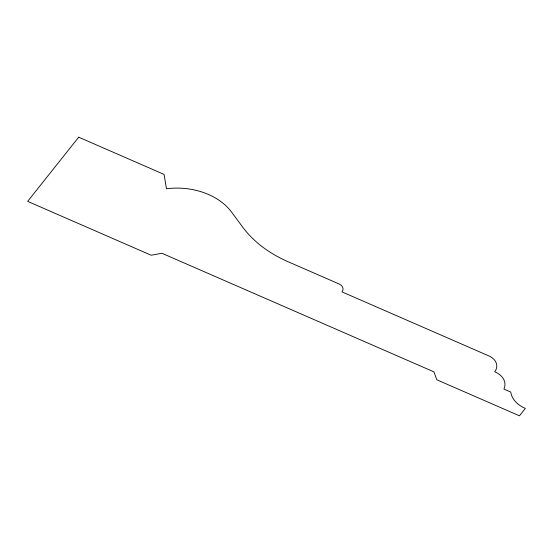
<?xml version="1.0" encoding="UTF-8"?>
<svg xmlns="http://www.w3.org/2000/svg" width="553" height="553" viewBox="0 0 553 553"><rect width="100%" height="100%" fill="white"/><g stroke="black" fill="none" stroke-linecap="round" stroke-linejoin="round"><path stroke-width="0.83" d="M78.692 137.185L27.65 201.375L151.163 255.23L161.918 253.267L433.925 371.865L436.829 379.787L519.461 415.815L525.35 408.404A28.701 20.986 1.9 0 1 510.744 392.063L503.914 389.084A19.424 14.205 1.9 0 0 494.693 371.768A15.761 11.53 1.9 0 0 488.887 355.932L342.024 291.901A7.88 5.765 1.9 0 0 339.12 283.986L287.885 261.645A119.6 87.471 1.9 0 1 242.712 227.152L231.555 212.069A60.837 44.496 1.9 0 0 166.467 188.76L164.075 174.416L78.692 137.185"/></g></svg>
